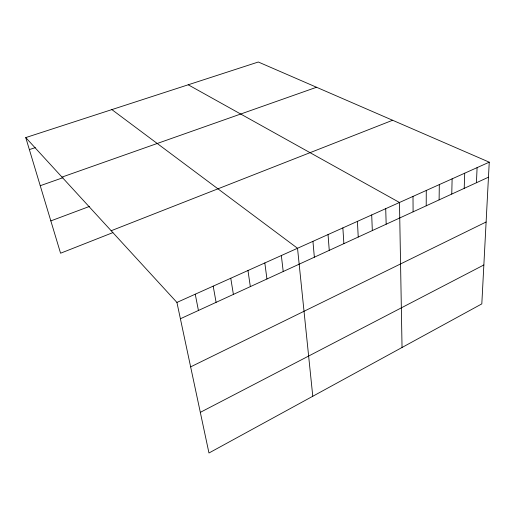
<?xml version="1.0" encoding="UTF-8"?>
<svg xmlns="http://www.w3.org/2000/svg" width="515" height="515" viewBox="0 0 515 515"><rect width="100%" height="100%" fill="white"/><g stroke="black" fill="none" stroke-linecap="round" stroke-linejoin="round"><path stroke-width="0.77" d="M426.214 205.813L426.272 190.453M439.102 199.891L439.314 184.602M451.758 194.071L452.125 178.847M464.202 188.355L464.717 173.195M476.433 182.735L477.09 167.639M489.25 162.173L481.815 303.889L208.968 452.994L176.922 302.427L25.75 137.589L258.311 62.006L489.25 162.173L176.922 302.427M200.322 412.354L483.855 264.961M190.64 366.873L486.109 221.997M180.398 318.753L488.458 177.212M112.888 232.613L60.57 253.219L25.75 137.589M111.176 230.739L392.623 120.259M50.837 220.896L89.468 206.431M40.241 185.715L63.062 177.656M61.98 177.096L316.545 87.26M29.368 149.595L35.329 147.618M188.213 84.788L399.479 202.485L402.041 347.477M111.864 109.598L297.528 248.269L312.779 396.267M195.249 294.2L198.43 310.468M213.197 286.14L216.094 302.35M230.765 278.248L233.392 294.406M247.972 270.523L250.335 286.617M264.826 262.953L266.937 278.988M281.345 255.537L283.211 271.514M312.933 241.355L314.356 257.204M328.042 234.57L329.259 250.361M342.868 227.907L343.878 243.64M357.416 221.373L358.234 237.042M371.701 214.961L372.326 230.572M385.716 208.665L386.166 224.212M412.998 196.415L413.101 211.832"/></g></svg>
